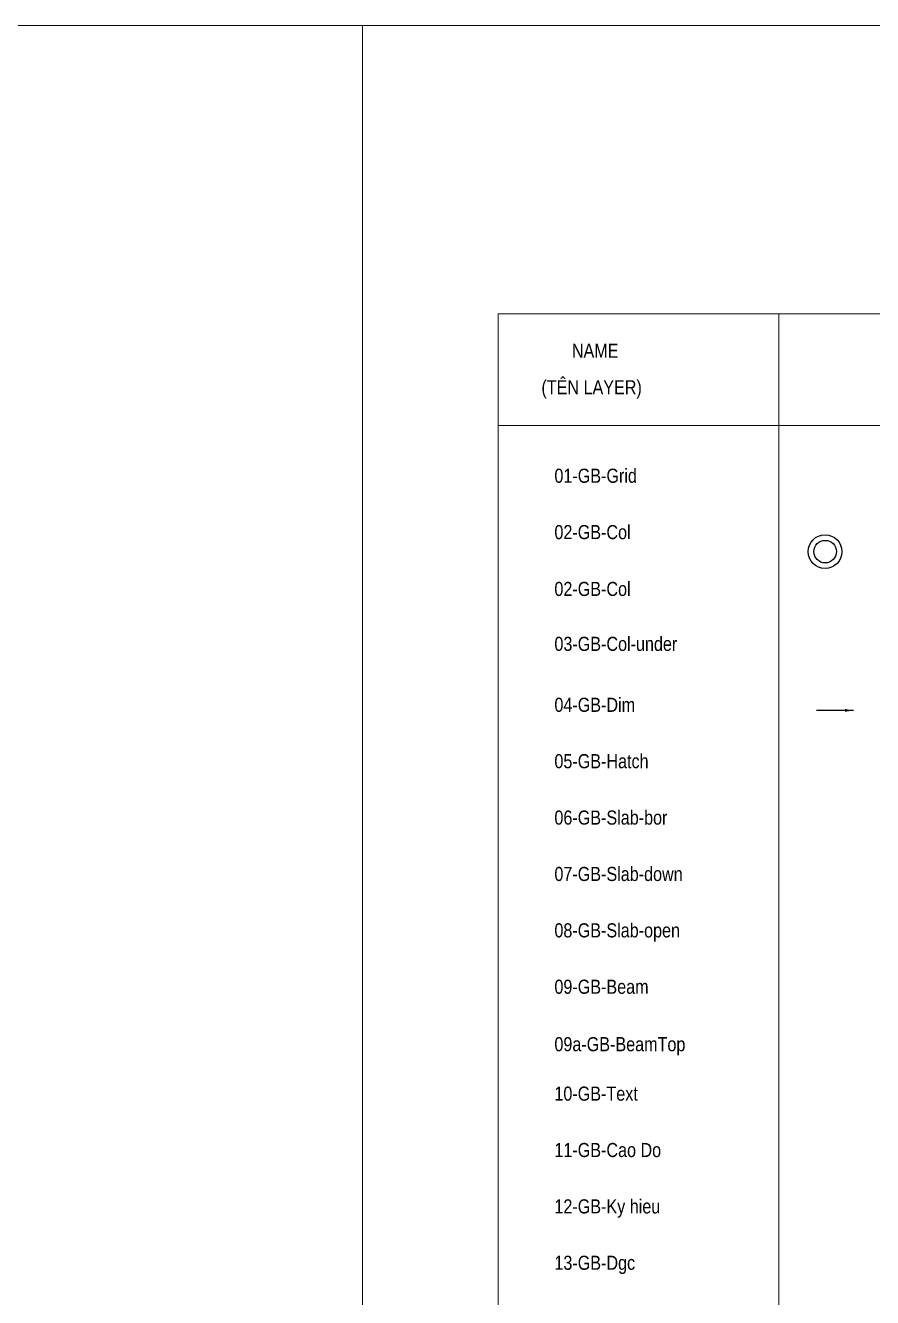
# Model space of a CAD drawing. Header units: millimetres. Extents: x -360107 to 123116000, y -52137 to 86044500.
# Drawn here: x -321925 to -306893, y 119063 to 141624 of the extents above; entities that cross this region are included whole.
import ezdxf

# ---------------------------------------------------------------- set-up
doc = ezdxf.new("R2010")
doc.units = ezdxf.units.MM
doc.header["$LTSCALE"] = 100
doc.header["$MEASUREMENT"] = 0
for name, pattern in [('ACAD_ISO02W100', [15, 12, -3]), ('CENTER', [50.8, 31.75, -6.35, 6.35, -6.35]), ('DASHEDX2', [1.5, 1, -0.5])]:
    doc.linetypes.add(name, pattern=pattern)
for name, color, linetype in [('01-GB-Grid', 9, 'CENTER'), ('02-GB-Col', 2, 'Continuous'), ('03-GB-Col-under', 221, 'DASHEDX2'), ('04-GB-Dim', 146, 'Continuous'), ('05-GB-Hatch', 8, 'Continuous'), ('06-GB-Slab-bor', 150, 'Continuous'), ('07-GB-Slab-down', 21, 'Continuous'), ('08-GB-Slab-open', 8, 'Continuous'), ('09-GB-Beam', 70, 'ACAD_ISO02W100'), ('09a-GB-BeamTop', 70, 'ACAD_ISO02W100'), ('10-GB-Text', 4, 'Continuous'), ('11-GB-Cao Do', 7, 'Continuous')]:
    doc.layers.add(name, color=color, linetype=linetype)
doc.layers.add('12-GB-Ky Hieu', color=232, linetype='Continuous', lineweight=13)
doc.layers.add('13-GB-Dgc', color=253, linetype='Continuous', lineweight=15)
doc.styles.add('$0$02-GB-VNI-Helve', font='VNI-Helve-Condense.TTF')
doc.styles.add('VNI-Helve', font='VNI-Helve-Condense.TTF')
doc.dimstyles.new('GB 100', dxfattribs={"dimtxt": 250, "dimasz": 150, "dimexe": 100, "dimexo": 100, "dimgap": 100, "dimtad": 1, "dimdec": 0, "dimrnd": 5, "dimzin": 0, "dimdsep": 46, "dimtxsty": '$0$02-GB-VNI-Helve', "dimblk": 'ARCHTICK', "dimcen": 100, "dimdle": 100, "dimclrd": 256, "dimclre": 256, "dimclrt": 71, "dimadec": 0, "dimazin": 0, "dimtfac": 1, "dimtdec": 0, "dimtix": 1, "dimtmove": 0, "dimatfit": 3, "dimfxl": 3.75, "dimtolj": 1, "dimtzin": 0, "dimarcsym": 0})

# ---------------------------------------------------------------- blocks, each defined once
blk = doc.blocks.new('_ArchTick')
at = {"color": 0, "linetype": 'ByBlock', "const_width": 0.15}
blk.add_lwpolyline([(-0.5, -0.5), (0.5, 0.5)], dxfattribs=at)

msp = doc.modelspace()

# ---------------------------------------------------------------- linework, layer by layer
for radius in [300, 200]:
    msp.add_circle((-307736.1, 132292), radius)
at = {"layer": '12-GB-Ky Hieu'}
for points in [[(-211716.2, 86926.9), (-211716.2, 141624.2), (-357957.5, 141624.2), (-357957.5, 86926.9)], [(-315945.9, 141624.2), (-315945.9, 86883.1)]]:
    msp.add_lwpolyline(points, dxfattribs=at)
for points in [[(-313539, 134529.5), (-286240.3, 134529.5), (-286240.3, 136509.3), (-313539, 136509.3)], [(-308557.9, 136509.3), (-299681.4, 136509.3), (-299681.4, 102428), (-308557.9, 102428)], [(-313539, 134529.5), (-308557.9, 134529.5), (-308557.9, 102428), (-313539, 102428)]]:
    msp.add_lwpolyline(points, close=True, dxfattribs=at)

# ---------------------------------------------------------------- texts
at = {"layer": '01-GB-Grid', "transparency": 33554559, "style": 'VNI-Helve'}
msp.add_text('01-GB-Grid', height=250, dxfattribs=at).set_placement((-312538.6, 133513))
at = {"layer": '02-GB-Col', "style": 'VNI-Helve'}
for p in [(-312538.6, 132513), (-312538.6, 131505.5)]:
    msp.add_text('02-GB-Col', height=250, dxfattribs=at).set_placement(p)
at = {"layer": '03-GB-Col-under', "style": 'VNI-Helve'}
msp.add_text('03-GB-Col-under', height=250, dxfattribs=at).set_placement((-312538.6, 130531.4))
at = {"layer": '04-GB-Dim', "style": 'VNI-Helve'}
msp.add_text('04-GB-Dim', height=250, dxfattribs=at).set_placement((-312538.6, 129450.3))
at = {"layer": '05-GB-Hatch', "style": 'VNI-Helve'}
msp.add_text('05-GB-Hatch', height=250, dxfattribs=at).set_placement((-312538.6, 128450.3))
at = {"layer": '06-GB-Slab-bor', "style": 'VNI-Helve'}
msp.add_text('06-GB-Slab-bor', height=250, dxfattribs=at).set_placement((-312538.6, 127450.3))
at = {"layer": '07-GB-Slab-down', "style": 'VNI-Helve'}
msp.add_text('07-GB-Slab-down', height=250, dxfattribs=at).set_placement((-312538.6, 126450.3))
at = {"layer": '08-GB-Slab-open', "style": 'VNI-Helve'}
msp.add_text('08-GB-Slab-open', height=250, dxfattribs=at).set_placement((-312538.6, 125450.3))
at = {"layer": '09-GB-Beam', "style": 'VNI-Helve'}
msp.add_text('09-GB-Beam', height=250, dxfattribs=at).set_placement((-312538.6, 124450.3))
at = {"layer": '09a-GB-BeamTop', "style": 'VNI-Helve'}
msp.add_text('09a-GB-BeamTop', height=250, dxfattribs=at).set_placement((-312538.6, 123431.6))
at = {"layer": '10-GB-Text', "style": 'VNI-Helve'}
for s, p in [('NAME', (-312228.7, 135730.7)), ('(TEÂN LAYER)', (-312769.2, 135082.1)), ('10-GB-Text', (-312538.6, 122554.4))]:
    msp.add_text(s, height=250, dxfattribs=at).set_placement(p)
at = {"layer": '11-GB-Cao Do', "style": 'VNI-Helve'}
msp.add_text('11-GB-Cao Do', height=250, dxfattribs=at).set_placement((-312538.6, 121554.4))
at = {"layer": '12-GB-Ky Hieu', "style": 'VNI-Helve'}
msp.add_text('12-GB-Ky hieu ', height=250, dxfattribs=at).set_placement((-312538.6, 120554.4))
at = {"layer": '13-GB-Dgc', "style": 'VNI-Helve'}
msp.add_text('13-GB-Dgc', height=250, dxfattribs=at).set_placement((-312538.6, 119554.4))

# ---------------------------------------------------------------- leaders
at = {"layer": '04-GB-Dim', "ltscale": 0.5}
msp.add_leader([(-307232.2, 129475.8), (-307885.8, 129475.8)], dimstyle='GB 100', override={"dimtxsty": 'VNI-Helve'}, dxfattribs=at)

doc.saveas('drawing.dxf')
